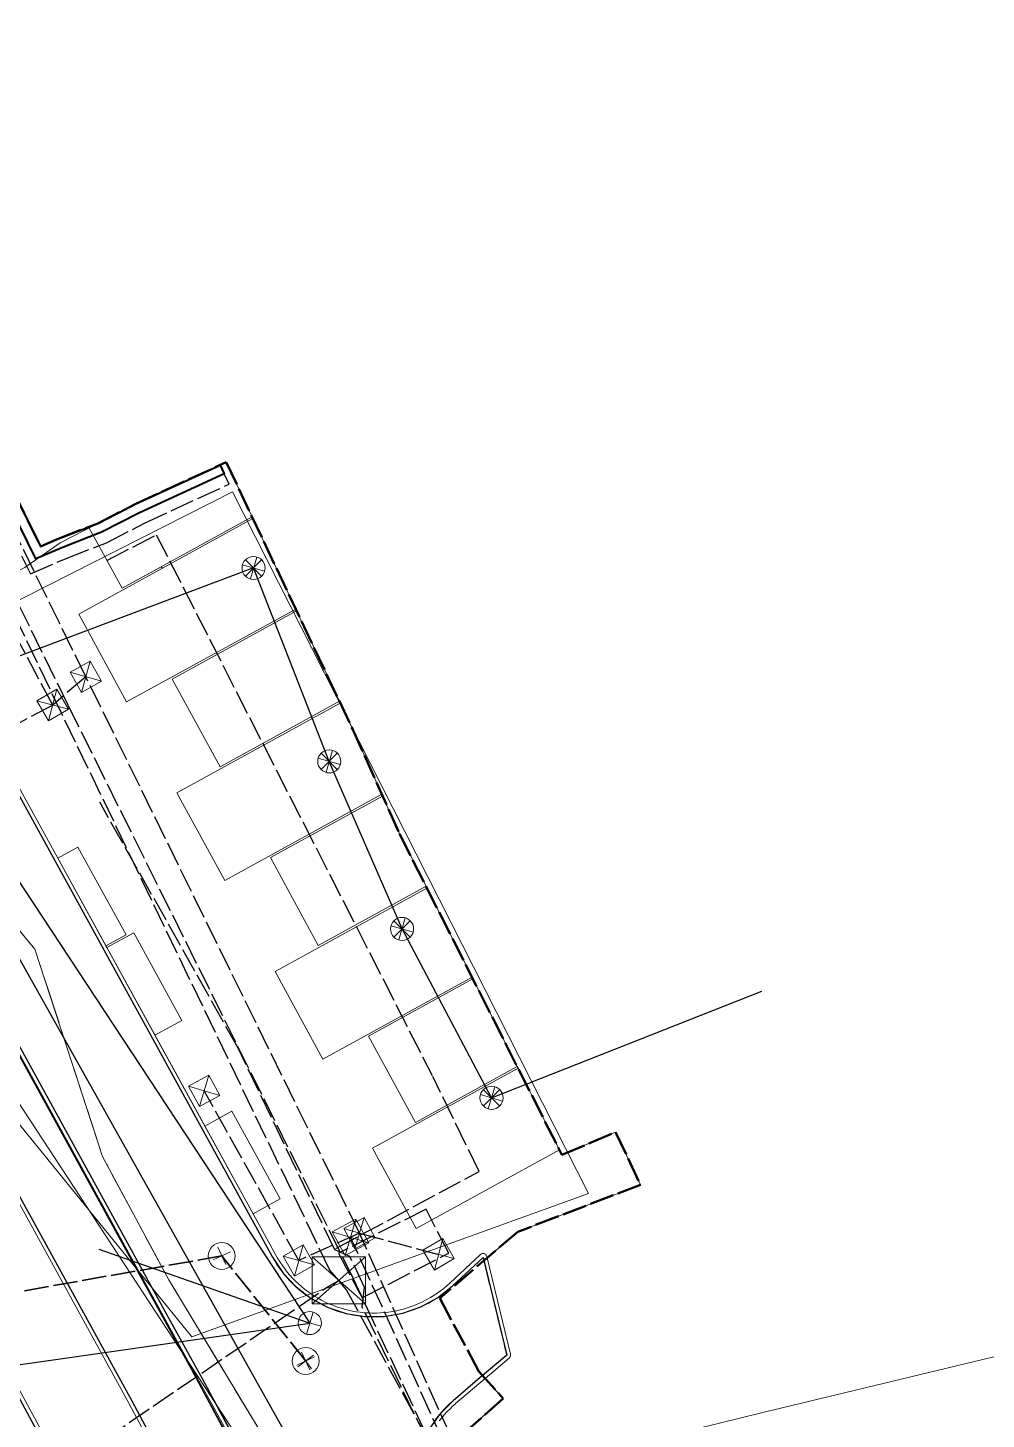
# Model space of a CAD drawing. Header units: metres. Extents: x 105014 to 106600, y 111320 to 118425.
# Drawn here: x 105732.6 to 105782.4, y 117987.7 to 118060.1 of the extents above; entities that cross this region are included whole.
import ezdxf

# ---------------------------------------------------------------- set-up
doc = ezdxf.new("R2010")
doc.units = ezdxf.units.M
doc.linetypes.add('DASHDOT', pattern=[3.556, 2.54, -0.508, 0, -0.508])
doc.linetypes.add('DASHED', pattern=[1.524, 1.27, -0.254])
for name, color, linetype, lineweight in [('00-BASE-LIMITE', 7, 'DASHED', 50), ('00-BASE-UE', 42, 'DASHED', 25), ('10-PAV-CALZADA-BRT', 12, 'CONTINUOUS', 30), ('10-PAV-CALZADA-MIXTA', 8, 'CONTINUOUS', 30), ('10-PAV-SARDINEL', 252, 'CONTINUOUS', 13), ('20-EP-ZONA-DURA', 253, 'CONTINUOUS', 13), ('20-EP-ZONA-VERDE', 84, 'CONTINUOUS', 13), ('30-RED-ENEL-NODOS', 11, 'CONTINUOUS', 13), ('30-RED-ENEL-PROY', 1, 'DASHED', 25), ('30-RED-ETB-CAMARA', 151, 'CONTINUOUS', 13), ('30-RED-ETB-PROY', 5, 'DASHED', 25), ('30-RED-MOVISTAR-CAMARA', 141, 'CONTINUOUS', 13), ('30-RED-MOVISTAR-PROY', 4, 'DASHED', 25), ('30-RED-VANTI-EXIST', 52, 'CONTINUOUS', 13), ('30-RED-VANTI-PROY', 2, 'DASHED', 25), ('30-RED-VANTI-RETIRO', 8, 'DASHDOT', 13), ('35-RH-ACUE-MENOR-EXIST', 151, 'CONTINUOUS', 13), ('35-RH-ACUE-MENOR-PROY', 5, 'DASHED', 25), ('35-RH-PLUV-COLECTOR', 96, 'CONTINUOUS', 30), ('35-RH-PLUV-NODOS', 94, 'CONTINUOUS', 13), ('36-RH-SAN-COLECTOR-PROY', 6, 'DASHED', 35), ('36-RH-SAN-POZOS', 216, 'CONTINUOUS', 13), ('50-EST-MURO-CONTENCION', 34, 'CONTINUOUS', 40), ('50-EST-MURO-EJE', 32, 'DASHED', 25), ('60-PREDIAL-LOTE', 42, 'CONTINUOUS', 13)]:
    doc.layers.add(name, color=color, linetype=linetype, lineweight=lineweight)

# ---------------------------------------------------------------- blocks, each defined once
blk = doc.blocks.new('CAM_ETB_T_14')
for p, q in [((-1.39, -1.22), (1.39, 1.22)), ((-1.39, 1.22), (1.39, -1.22))]:
    blk.add_line(p, q)
blk.add_lwpolyline([(-1.39, -1.22), (1.39, -1.22), (1.39, 1.22), (-1.39, 1.22)], close=True)
blk = doc.blocks.new('CAJA_ENEL')
for p, q in [((-0.6, -0.6), (0.6, 0.6)), ((-0.6, 0.6), (0.6, -0.6))]:
    blk.add_line(p, q)
blk.add_lwpolyline([(-0.6, -0.6), (0.6, -0.6), (0.6, 0.6), (-0.6, 0.6)], close=True)
blk = doc.blocks.new('CAM_MOV_CS_276')
for p, q in [((-0.7, -0.7), (0.7, 0.7)), ((-0.7, 0.7), (0.7, -0.7))]:
    blk.add_line(p, q)
blk.add_lwpolyline([(-0.7, -0.7), (0.7, -0.7), (0.7, 0.7), (-0.7, 0.7)], close=True)
blk = doc.blocks.new('POZO_SAN')
for p, q in [((-0.5, 0), (0.5, 0)), ((0, -0.5), (0, 0.5))]:
    blk.add_line(p, q)
blk.add_circle((0, 0), 0.7)
blk = doc.blocks.new('POZO_PLUV')
for p, q in [((-0.42, -0.42), (0.42, 0.42)), ((-0.42, 0.42), (0.42, -0.42))]:
    blk.add_line(p, q)
blk.add_circle((0, 0), 0.6)

msp = doc.modelspace()

# ---------------------------------------------------------------- linework, layer by layer
at = {"layer": '00-BASE-LIMITE'}
msp.add_lwpolyline([(105715.5941, 118069.7003), (105721.0973, 118057.7467), (105721.5827, 118056.7637), (105725.1653, 118049.5101), (105733.2249, 118033.0937), (105734.1413, 118033.4873), (105736.2001, 118034.2881), (105738.1521, 118035.2891), (105742.8831, 118037.4717), (105749.4451, 118023.6011), (105751.8871, 118018.1431), (105760.3391, 118001.4381), (105763.1271, 118002.6231), (105764.4255, 117999.8843), (105758.0381, 117997.4401), (105753.9821, 117993.9795), (105756.0209, 117990.1767), (105757.2795, 117988.7667), (105755.4465, 117987.1305)], dxfattribs=at)
at = {"layer": '00-BASE-UE'}
msp.add_lwpolyline([(105715.5941, 118069.7003), (105721.0973, 118057.7467), (105721.5827, 118056.7637), (105725.1653, 118049.5101), (105733.2249, 118033.0937), (105734.1413, 118033.4873), (105736.2001, 118034.2881), (105738.1521, 118035.2891), (105742.8831, 118037.4717), (105749.4451, 118023.6011), (105751.8871, 118018.1431), (105760.3391, 118001.4381), (105763.1271, 118002.6231), (105764.4255, 117999.8843), (105758.0381, 117997.4401), (105756.2789, 117995.9391), (105757.4649, 117991.0223), (105756.2149, 117989.9593), (105757.2795, 117988.7667), (105755.4465, 117987.1305)], dxfattribs=at)
at = {"layer": '10-PAV-CALZADA-BRT'}
for points in [[(105744.9287, 117975.6251), (105737.9987, 117988.6289), (105715.9957, 118028.6717), (105715.9883, 118028.6853), (105712.7835, 118034.5311), (105711.1899, 118037.4587), (105708.5627, 118042.3539), (105706.4959, 118046.2885), (105704.0721, 118051.0391), (105702.0129, 118055.2269), (105699.7857, 118059.9679), (105694.1793, 118071.731)], [(105691.2587, 118062.9049), (105693.1769, 118059.1793), (105694.9177, 118055.8767), (105696.9373, 118052.1183), (105698.6403, 118048.9971), (105700.7879, 118045.1059), (105702.0837, 118042.7753), (105704.6833, 118038.1183), (105728.2469, 117995.9547), (105735.0851, 117983.2977)], [(105702.9681, 118061.4247), (105705.1659, 118056.7463), (105707.2005, 118052.6083), (105709.6025, 118047.9009), (105711.6531, 118043.9969), (105714.2673, 118039.1261), (105715.8543, 118036.2105), (105719.0557, 118030.3707), (105719.0631, 118030.3571), (105741.0663, 117990.3143), (105748.0385, 117977.2314)]]:
    msp.add_lwpolyline(points, dxfattribs=at)
at = {"layer": '10-PAV-CALZADA-MIXTA'}
for points in [[(105747.2594, 117979.295), (105741.6401, 117989.7889), (105739.8149, 117993.1105), (105721.4691, 118026.4977), (105718.9051, 118031.1743), (105717.6299, 118033.5163), (105715.5267, 118037.4317), (105713.8713, 118040.5783), (105711.9279, 118044.3765), (105710.2751, 118047.7241), (105707.0743, 118053.997), (105704.0777, 118060.37)], [(105726.9467, 118029.5075), (105745.2925, 117996.1203), (105745.8401, 117995.2938), (105746.5164, 117994.5688), (105747.3028, 117993.965), (105748.1779, 117993.4989), (105749.1178, 117993.1834), (105750.0968, 117993.0269), (105751.0882, 117993.0338), (105752.065, 117993.2039), (105753.0004, 117993.5325), (105753.869, 117994.0106), (105754.6469, 117994.6253), (105756.2373, 117996.1111), (105757.4649, 117991.0223), (105756.2149, 117989.9593), (105754.6763, 117988.6509), (105753.9628, 117987.932), (105753.3805, 117987.1033)]]:
    msp.add_lwpolyline(points, dxfattribs=at)
at = {"layer": '10-PAV-SARDINEL'}
for points in [[(105743.0925, 117986.5946), (105742.0828, 117988.4563), (105741.0663, 117990.3143), (105719.0631, 118030.3571)], [(105753.6695, 117987.5517), (105753.7961, 117987.7236), (105753.9287, 117987.8909), (105754.0672, 117988.0534), (105754.2114, 117988.2108), (105754.3611, 117988.363), (105754.5162, 117988.5097), (105754.6763, 117988.6509), (105756.2149, 117989.9593), (105757.4649, 117991.0223), (105756.2373, 117996.1111), (105754.6469, 117994.6253), (105754.4847, 117994.4792), (105754.3172, 117994.339), (105754.1447, 117994.2051), (105753.9675, 117994.0775), (105753.7858, 117993.9564), (105753.5998, 117993.8421), (105753.4097, 117993.7346), (105753.2159, 117993.634), (105753.0185, 117993.5406), (105752.8179, 117993.4545), (105752.6143, 117993.3756), (105752.4079, 117993.3043), (105752.1991, 117993.2405), (105751.988, 117993.1844), (105751.7751, 117993.1359), (105751.5606, 117993.0953), (105751.3447, 117993.0624), (105751.1278, 117993.0375), (105750.9101, 117993.0205), (105750.6919, 117993.0114), (105750.4736, 117993.0102), (105750.2553, 117993.017), (105750.0374, 117993.0317), (105749.8203, 117993.0544), (105749.6041, 117993.0849), (105749.3891, 117993.1233), (105749.1757, 117993.1694), (105748.9641, 117993.2234), (105748.7546, 117993.2849), (105748.5475, 117993.3541), (105748.343, 117993.4307), (105748.1415, 117993.5148), (105747.9431, 117993.6061), (105747.7482, 117993.7046), (105747.557, 117993.81), (105747.3698, 117993.9224), (105747.1868, 117994.0416), (105747.0083, 117994.1673), (105746.8344, 117994.2994), (105746.6655, 117994.4377), (105746.5017, 117994.5821), (105746.3433, 117994.7324), (105746.1904, 117994.8883), (105746.0433, 117995.0497), (105745.9022, 117995.2164), (105745.7673, 117995.388), (105745.6387, 117995.5645), (105745.5166, 117995.7455), (105745.4011, 117995.9309), (105745.2925, 117996.1203), (105726.9467, 118029.5075)], [(105727.122, 118029.6038), (105745.467, 117996.2181), (105745.5727, 117996.0337), (105745.6837, 117995.8554), (105745.8024, 117995.6795), (105745.9269, 117995.5086), (105746.0576, 117995.3424), (105746.1944, 117995.1809), (105746.3356, 117995.0258), (105746.4837, 117994.8748), (105746.6359, 117994.7304), (105746.7946, 117994.5904), (105746.9582, 117994.4565), (105747.1267, 117994.3285), (105747.2983, 117994.2077), (105747.4754, 117994.0923), (105747.6554, 117993.9843), (105747.8413, 117993.8816), (105748.0297, 117993.7864), (105748.2204, 117993.6986), (105748.4164, 117993.6168), (105748.6154, 117993.5423), (105748.8137, 117993.476), (105749.015, 117993.4168), (105749.2234, 117993.3637), (105749.4283, 117993.3195), (105749.637, 117993.2822), (105749.8442, 117993.253), (105750.0526, 117993.2312), (105750.2641, 117993.2168), (105750.476, 117993.2102), (105750.688, 117993.2114), (105750.8972, 117993.2201), (105751.1084, 117993.2366), (105751.3163, 117993.2605), (105751.5262, 117993.2923), (105751.7348, 117993.3318), (105751.9413, 117993.3789), (105752.1441, 117993.4329), (105752.3465, 117993.4947), (105752.5457, 117993.5636), (105752.7438, 117993.6403), (105752.9368, 117993.7232), (105753.1265, 117993.813), (105753.3151, 117993.9108), (105753.499, 117994.0149), (105753.6767, 117994.1241), (105753.8527, 117994.2412), (105754.026, 117994.366), (105754.1917, 117994.4948), (105754.3523, 117994.6292), (105754.5104, 117994.7715), (105754.513, 117994.7739), (105756.1008, 117996.2572), (105756.1281, 117996.2786), (105756.1587, 117996.295), (105756.1917, 117996.3059), (105756.2261, 117996.3108), (105756.2608, 117996.3098), (105756.2948, 117996.3028), (105756.327, 117996.2899), (105756.3566, 117996.2717), (105756.3826, 117996.2487), (105756.4041, 117996.2215), (105756.4207, 117996.1909), (105756.4317, 117996.158), (105757.6593, 117991.0692), (105757.6643, 117991.0381), (105757.6643, 117991.0066), (105757.6594, 117990.9755), (105757.6497, 117990.9456), (105757.6353, 117990.9176), (105757.6168, 117990.8921), (105757.5945, 117990.8699), (105756.3445, 117989.8069), (105754.8087, 117988.5008), (105754.8059, 117988.4985), (105754.6517, 117988.3626), (105754.5012, 117988.2202), (105754.356, 117988.0725), (105754.2173, 117987.9212), (105754.0843, 117987.7651), (105753.9566, 117987.6042)], [(105721.2938, 118026.4015), (105739.6396, 117993.0142), (105741.4648, 117989.6927), (105742.1794, 117988.388), (105742.8904, 117987.0815)], [(105742.8904, 117987.0815), (105742.1794, 117988.388), (105741.4648, 117989.6927), (105739.6396, 117993.0142), (105721.2938, 118026.4015)], [(105721.4691, 118026.4977), (105739.8149, 117993.1105), (105741.6401, 117989.7889), (105742.3549, 117988.4839), (105743.0662, 117987.1769)]]:
    msp.add_lwpolyline(points, dxfattribs=at)
at = {"layer": '20-EP-ZONA-DURA'}
for points in [[(105725.1653, 118049.5101), (105733.2249, 118033.0937), (105734.1413, 118033.4873), (105735.7265, 118034.1039), (105737.4629, 118030.9169), (105739.5007, 118032.0365), (105739.5613, 118031.9562), (105735.2159, 118029.5691), (105737.7035, 118025.0027), (105746.4968, 118029.8331), (105746.5397, 118029.7425), (105740.0735, 118026.1909), (105742.5613, 118021.6241), (105748.7675, 118025.0333), (105748.8103, 118024.9429), (105740.3199, 118020.2789), (105742.8075, 118015.7125), (105750.9688, 118020.1955), (105751.0098, 118020.1039), (105745.1775, 118016.9007), (105747.6655, 118012.3337), (105753.2689, 118015.4121), (105753.3141, 118015.3227), (105745.4243, 118010.9881), (105747.9117, 118006.4223), (105755.663, 118010.6802), (105755.7082, 118010.5909), (105750.2821, 118007.6097), (105752.7215, 118003.1315), (105758.0117, 118006.0382), (105758.0568, 118005.949), (105750.4799, 118001.7861), (105752.7525, 117997.6123), (105760.2036, 118001.7059), (105760.3391, 118001.4381), (105763.1271, 118002.6231), (105764.4255, 117999.8843), (105758.0381, 117997.4401), (105756.4494, 117996.0846), (105756.4317, 117996.158), (105756.4207, 117996.1909), (105756.4041, 117996.2215), (105756.3826, 117996.2487), (105756.3566, 117996.2717), (105756.327, 117996.2899), (105756.2948, 117996.3028), (105756.2608, 117996.3098), (105756.2261, 117996.3108), (105756.1917, 117996.3059), (105756.1587, 117996.295), (105756.1281, 117996.2786), (105756.1008, 117996.2572), (105754.513, 117994.7739), (105754.5104, 117994.7715), (105754.3523, 117994.6292), (105754.1917, 117994.4948), (105754.026, 117994.366), (105753.8527, 117994.2412), (105753.6767, 117994.1241), (105753.499, 117994.0149), (105753.3151, 117993.9108), (105753.1265, 117993.813), (105752.9368, 117993.7232), (105752.7438, 117993.6403), (105752.5457, 117993.5636), (105752.3465, 117993.4947), (105752.1441, 117993.4329), (105751.9413, 117993.3789), (105751.7348, 117993.3318), (105751.5262, 117993.2923), (105751.3163, 117993.2605), (105751.1084, 117993.2366), (105750.8972, 117993.2201), (105750.688, 117993.2114), (105750.476, 117993.2102), (105750.2641, 117993.2168), (105750.0526, 117993.2312), (105749.8442, 117993.253), (105749.637, 117993.2822), (105749.4283, 117993.3195), (105749.2234, 117993.3637), (105749.015, 117993.4168), (105748.8137, 117993.476), (105748.6154, 117993.5423), (105748.4164, 117993.6168), (105748.2204, 117993.6986), (105748.0297, 117993.7864), (105747.8413, 117993.8816), (105747.6554, 117993.9843), (105747.4754, 117994.0923), (105747.2983, 117994.2077), (105747.1267, 117994.3285), (105746.9582, 117994.4565), (105746.7946, 117994.5904), (105746.6359, 117994.7304), (105746.4837, 117994.8748), (105746.3356, 117995.0258), (105746.1944, 117995.1809), (105746.0576, 117995.3424), (105745.9269, 117995.5086), (105745.8024, 117995.6795), (105745.6837, 117995.8554), (105745.5727, 117996.0337), (105745.467, 117996.2181), (105744.2793, 117998.3795), (105745.6815, 117999.1493), (105743.1773, 118003.7067), (105741.7753, 118002.9363), (105739.1749, 118007.6689), (105740.5767, 118008.4393), (105738.0725, 118012.9965), (105736.6707, 118012.2263), (105736.6225, 118012.3139), (105737.6743, 118012.8917), (105735.1701, 118017.4491), (105734.1183, 118016.8713), (105728.9653, 118026.2491)], [(105753.9566, 117987.6042), (105754.0843, 117987.7651), (105754.2173, 117987.9212), (105754.356, 117988.0725), (105754.5012, 117988.2202), (105754.6517, 117988.3626), (105754.8059, 117988.4985), (105754.8087, 117988.5008), (105756.3445, 117989.8069), (105756.3482, 117989.81), (105757.2795, 117988.7667), (105755.4465, 117987.1305)]]:
    msp.add_lwpolyline(points, dxfattribs=at)
at = {"layer": '20-EP-ZONA-VERDE'}
for points in [[(105744.2261, 118034.6329), (105737.4629, 118030.9169), (105735.7265, 118034.1039), (105736.2001, 118034.2881), (105738.1521, 118035.2891), (105742.8831, 118037.4717), (105744.2261, 118034.6329)], [(105746.4969, 118029.8331), (105737.7035, 118025.0027), (105735.2159, 118029.5691), (105744.2689, 118034.5423), (105746.4969, 118029.8331)], [(105748.7675, 118025.0333), (105742.5613, 118021.6241), (105740.0735, 118026.1909), (105746.5397, 118029.7425), (105748.7675, 118025.0333)], [(105749.4451, 118023.6011), (105750.9687, 118020.1955), (105742.8075, 118015.7125), (105740.3199, 118020.2789), (105748.8103, 118024.9429), (105749.4451, 118023.6011)], [(105751.8871, 118018.1431), (105753.2689, 118015.4121), (105747.6655, 118012.3337), (105745.1775, 118016.9007), (105751.0097, 118020.1039), (105751.8871, 118018.1431)], [(105737.6743, 118012.8917), (105736.6225, 118012.3139), (105734.1183, 118016.8713), (105735.1701, 118017.4491), (105737.6743, 118012.8917)], [(105755.6629, 118010.6801), (105747.9117, 118006.4223), (105745.4243, 118010.9881), (105753.3141, 118015.3227), (105755.6629, 118010.6801)], [(105740.5767, 118008.4393), (105739.1749, 118007.6689), (105736.6707, 118012.2263), (105738.0725, 118012.9965), (105740.5767, 118008.4393)], [(105758.0115, 118006.0381), (105752.7215, 118003.1315), (105750.2821, 118007.6097), (105755.7081, 118010.5909), (105758.0115, 118006.0381)], [(105760.2035, 118001.7059), (105752.7525, 117997.6123), (105750.4799, 118001.7861), (105758.0567, 118005.9489), (105760.2035, 118001.7059)], [(105745.6815, 117999.1493), (105744.2793, 117998.3795), (105741.7753, 118002.9363), (105743.1773, 118003.7067), (105745.6815, 117999.1493)]]:
    msp.add_lwpolyline(points, close=True, dxfattribs=at)
msp.add_lwpolyline([(105818.5315, 117812.5771), (105741.7391, 117970.5379), (105735.2625, 117983.3901), (105728.4215, 117996.0521), (105723.2049, 118005.3867), (105727.3199, 118007.6479), (105737.8235, 117988.5325), (105737.8235, 117988.5325), (105744.7511, 117975.5332), (105751.3433, 117962.3607), (105827.7927, 117804.5807)], dxfattribs=at)
at = {"layer": '30-RED-ENEL-PROY'}
for points in [[(105735.5837, 118026.3123), (105717.4945, 118063.1225)], [(105733.8593, 118024.8415), (105723.9249, 118043.4573)], [(105735.5837, 118026.3123), (105733.8593, 118024.8415)], [(105749.8081, 117997.3669), (105735.5837, 118026.3123)], [(105733.8593, 118024.8415), (105731.2741, 118023.4377)], [(105746.6589, 117995.9493), (105741.7371, 118004.7739)], [(105749.8081, 117997.3669), (105746.6589, 117995.9493)], [(105756.4475, 117982.6249), (105749.8081, 117997.3669)], [(105749.8081, 117997.3669), (105753.9219, 117996.2635)]]:
    msp.add_lwpolyline(points, dxfattribs=at)
at = {"layer": '30-RED-ETB-PROY'}
for points in [[(105748.733, 117994.915), (105748.268, 117995.448), (105713.094, 118068.514)], [(105722.742, 117977.183), (105748.184, 117994.595), (105748.733, 117994.915)], [(105762.11, 117970.54), (105749.141, 117994.424), (105748.733, 117994.915)]]:
    msp.add_lwpolyline(points, dxfattribs=at)
at = {"layer": '30-RED-MOVISTAR-PROY'}
msp.add_lwpolyline([(105756.0475, 117982.4147), (105749.3483, 117997.1519)], dxfattribs=at)
at = {"layer": '30-RED-VANTI-EXIST'}
for points in [[(105744.6761, 117987.0269), (105744.6507, 117987.0691), (105739.8937, 117994.9439), (105736.4477, 118001.3535), (105732.9387, 118012.1493), (105728.8945, 118017.0171)], [(105755.5173, 117984.2824), (105770.8475, 117988.0573), (105800.3429, 117995.1637)]]:
    msp.add_lwpolyline(points, dxfattribs=at)
at = {"layer": '30-RED-VANTI-PROY'}
msp.add_lwpolyline([(105752.7358, 117983.6151), (105752.6835, 117984.2346), (105752.718, 117984.8553), (105752.8387, 117985.4652), (105753.0431, 117986.0523), (105753.3273, 117986.6053), (105749.9477, 117993.5331), (105750.0657, 117994.5485), (105749.3151, 117996.1479), (105748.5233, 117996.5089), (105743.4861, 118007.0201), (105736.3039, 118019.7919)], dxfattribs=at)
at = {"layer": '30-RED-VANTI-RETIRO'}
msp.add_lwpolyline([(105744.6761, 117987.0269), (105744.6507, 117987.0691), (105739.8937, 117994.9439), (105736.4477, 118001.3535), (105732.9387, 118012.1493), (105728.8945, 118017.0171)], dxfattribs=at)
at = {"layer": '35-RH-ACUE-MENOR-EXIST'}
msp.add_lwpolyline([(105894.26, 117644.07), (105890.32, 117681.81), (105876.69, 117724.45), (105860.06, 117766.8), (105848.98, 117790.55), (105832.75, 117824.6), (105817.7, 117863.39), (105786.04, 117923.96), (105760.7638, 117960.8852), (105752.69, 117972.68), (105738.2607, 117994.7119), (105703.78, 118047.36), (105694.18, 118072.5), (105691.8049, 118075.4084), (105690.84, 118076.59), (105690.108, 118137.4861)], dxfattribs=at)
at = {"layer": '35-RH-ACUE-MENOR-PROY'}
msp.add_lwpolyline([(105694.6711, 118131.6561), (105695.0641, 118130.0574), (105698.8758, 118114.5505), (105703.8725, 118094.3856), (105707.2551, 118080.7346), (105734.6526, 118024.8357), (105749.4829, 117995.0151), (105750.1097, 117993.6726), (105753.4681, 117986.478), (105756.1176, 117980.8025), (105761.3407, 117970.2431), (105767.2834, 117956.3149), (105788.8814, 117913.4125), (105817.915, 117854.0722)], dxfattribs=at)
at = {"layer": '35-RH-PLUV-COLECTOR'}
for points in [[(105744.303, 118031.969), (105726.6803, 118025.3331)], [(105756.6748, 118004.409), (105752.0242, 118013.1939), (105748.2384, 118021.9098), (105744.303, 118031.969)], [(105724.1576, 118025.82), (105748.7196, 117982.0418)], [(105726.3542, 118024.3649), (105747.2296, 117992.6838)], [(105756.6748, 118004.409), (105770.7212, 118009.9512)], [(105736.2525, 117996.5289), (105747.2296, 117992.6838)], [(105717.2379, 117988.3988), (105747.2296, 117992.6838)]]:
    msp.add_lwpolyline(points, dxfattribs=at)
at = {"layer": '36-RH-SAN-COLECTOR-PROY'}
for points in [[(105742.651, 117996.185), (105723.2099, 117992.7562)], [(105747.013, 117990.718), (105742.651, 117996.185)]]:
    msp.add_lwpolyline(points, dxfattribs=at)
at = {"layer": '50-EST-MURO-CONTENCION'}
msp.add_lwpolyline([(105715.5941, 118069.7002), (105721.0972, 118057.7466), (105721.5827, 118056.7636), (105725.1654, 118049.51), (105733.2249, 118033.0936), (105734.1413, 118033.4873), (105736.1999, 118034.2881), (105738.152, 118035.289), (105742.5668, 118037.3211), (105742.7782, 118036.8743), (105742.7782, 118036.8743), (105738.3709, 118034.8393), (105736.4052, 118033.8315), (105734.3307, 118033.0245), (105732.9855, 118032.4466), (105724.7168, 118049.2891), (105721.1344, 118056.5422), (105720.6459, 118057.5313), (105715.1346, 118069.5027)], dxfattribs=at)
at = {"layer": '50-EST-MURO-EJE'}
for points in [[(105743.0349, 118036.332), (105742.7782, 118036.8743), (105738.3709, 118034.8393), (105736.4052, 118033.8315), (105734.3307, 118033.0245), (105732.9855, 118032.4466), (105724.7168, 118049.2891), (105721.1344, 118056.5422), (105720.6459, 118057.5313), (105715.1346, 118069.5027)], [(105714.5832, 118069.2656), (105720.1043, 118057.2729), (105720.5965, 118056.2765), (105724.1785, 118049.0241), (105732.6983, 118031.6701), (105734.558, 118032.4691), (105736.6515, 118033.2835), (105738.6336, 118034.2998), (105743.0349, 118036.332)], [(105736.6808, 118032.3522), (105739.2471, 118033.6963), (105753.5875, 118005.574)], [(105748.58, 117996.571), (105756.0365, 118000.5816), (105753.6167, 118005.5165)], [(105753.2825, 117998.6231), (105748.7121, 117996.321), (105749.946, 117994.0042), (105754.4512, 117996.3294), (105753.2708, 117998.6171)]]:
    msp.add_lwpolyline(points, dxfattribs=at)
at = {"layer": '60-PREDIAL-LOTE'}
msp.add_lwpolyline([(105715.5941, 118069.7002), (105721.0972, 118057.7466), (105721.5827, 118056.7636), (105725.1654, 118049.51), (105733.2249, 118033.0936), (105734.1413, 118033.4873), (105736.1999, 118034.2881), (105734.249, 118033.284), (105732.411, 118031.989), (105719.5024, 118025.3583), (105712.503, 118034.632), (105709.328, 118038.654), (105705.97, 118045.614), (105703.309, 118051.927), (105700.149, 118058.674), (105697.827, 118067.071)], dxfattribs=at)
msp.add_lwpolyline([(105743.21, 118035.93), (105761.71, 117999.44), (105741.1, 117991.97), (105730.25, 118005.32), (105722.5, 118016.61), (105718.07, 118023.18), (105743.21, 118035.93)], close=True, dxfattribs=at)

# ---------------------------------------------------------------- block references
at = {"layer": '30-RED-ENEL-NODOS'}
for p, rotation in [((105735.5835, 118026.3122), 119.2), ((105733.8592, 118024.8414), 119.8), ((105741.737, 118004.7739), 118.6), ((105749.8081, 117997.3669), 118.5), ((105753.9219, 117996.2635), 120), ((105746.6587, 117995.9492), 120)]:
    msp.add_blockref('CAJA_ENEL', p, dxfattribs=dict(at, rotation=rotation))
at = {"layer": '30-RED-ETB-CAMARA'}
msp.add_blockref('CAM_ETB_T_14', (105748.733, 117994.915), dxfattribs=at)
at = {"layer": '30-RED-MOVISTAR-CAMARA', "rotation": 118.7}
msp.add_blockref('CAM_MOV_CS_276', (105749.3482, 117997.1519), dxfattribs=at)
at = {"layer": '35-RH-PLUV-NODOS', "rotation": 298.8}
for p in [(105744.303, 118031.969), (105748.2384, 118021.9098), (105752.0242, 118013.1939), (105756.6748, 118004.409), (105747.2282, 117992.6919)]:
    msp.add_blockref('POZO_PLUV', p, dxfattribs=at)
at = {"layer": '35-RH-PLUV-NODOS'}
for p in [(105744.303, 118031.969), (105748.2384, 118021.9098), (105752.0242, 118013.1939), (105756.6748, 118004.409)]:
    msp.add_blockref('POZO_PLUV', p, dxfattribs=at)
at = {"layer": '36-RH-SAN-POZOS'}
for p, rotation in [((105742.651, 117996.185), 295), ((105747.013, 117990.718), 36.8), ((105747.013, 117990.718), 295)]:
    msp.add_blockref('POZO_SAN', p, dxfattribs=dict(at, rotation=rotation))

doc.saveas('drawing.dxf')
